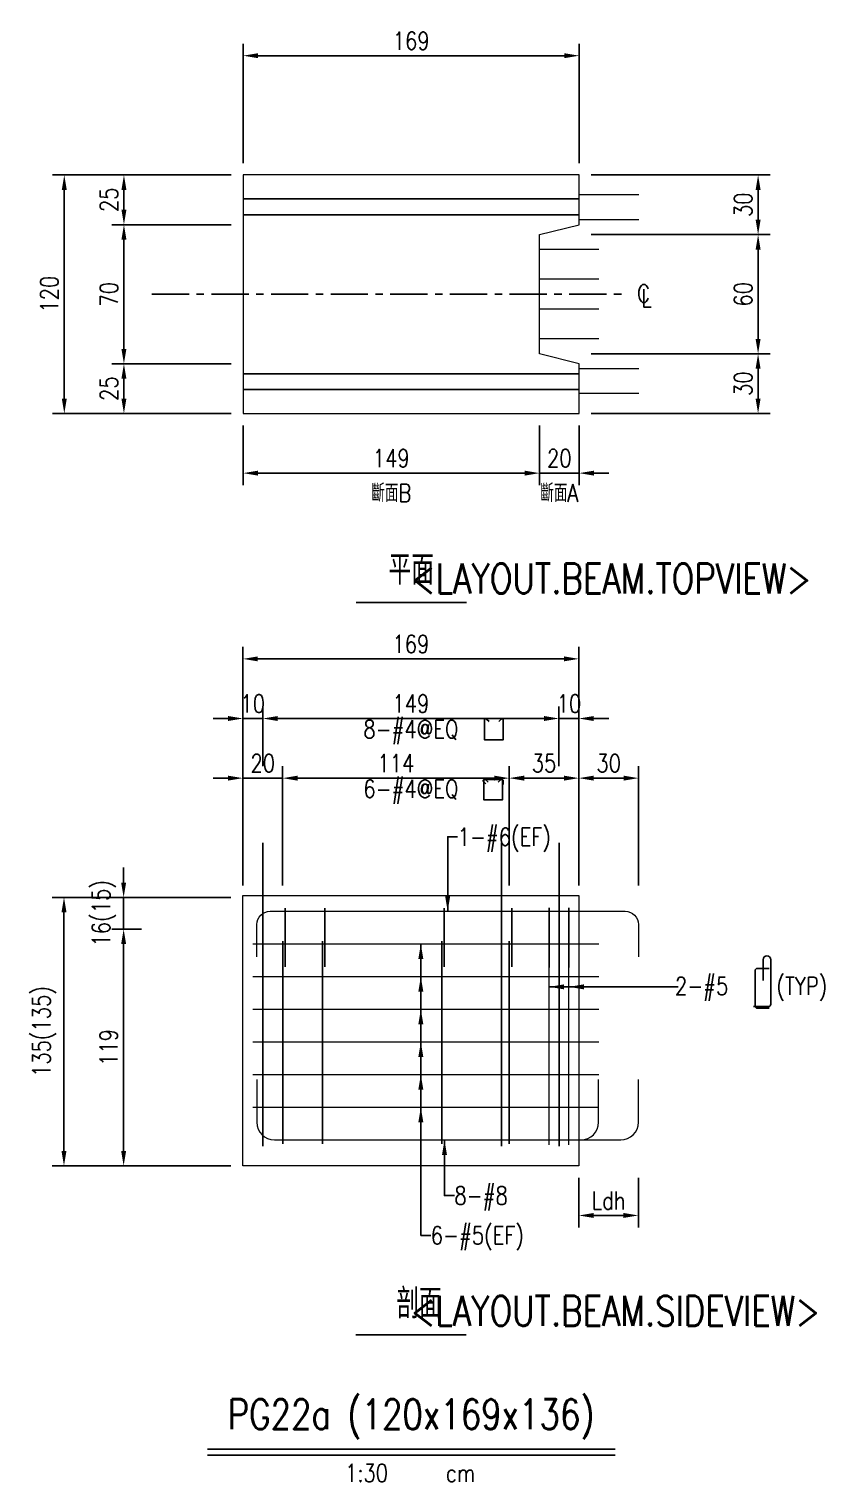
# Model space of a CAD drawing. Extents: x -4754 to 10419, y -19960 to 3841.
# Drawn here: x -457 to -57, y 2683 to 3414 of the extents above; entities that cross this region are included whole.
import ezdxf
from ezdxf.enums import TextEntityAlignment as Align

# ---------------------------------------------------------------- set-up
doc = ezdxf.new("R2010")
doc.units = 0
doc.header["$LTSCALE"] = 3
doc.linetypes.add('CENTER', pattern=[2, 1.25, -0.25, 0.25, -0.25])
doc.layers.get('0').update_dxf_attribs({"linetype": 'CONTINUOUS'})
doc.layers.add('HB_0', color=7, linetype='CONTINUOUS', transparency=0.5)
for name, color, linetype in [('HB_DIM', 1, 'CONTINUOUS'), ('HB_TXT_CTEXT', 2, 'CONTINUOUS'), ('RCAD.PARM.Treatle', 2, 'CONTINUOUS'), ('鋼筋', 3, 'CONTINUOUS')]:
    doc.layers.add(name, color=color, linetype=linetype)
doc.styles.get("Standard").update_dxf_attribs({"font": 'ROMANS.shx', "width": 0.8, "bigfont": 'LCHINA.shx'})
doc.dimstyles.new('30', dxfattribs={"dimscale": 3, "dimtxt": 3, "dimasz": 2.5, "dimexe": 2, "dimexo": 2, "dimgap": 1, "dimtad": 1, "dimdsep": 46, "dimtxsty": 'Standard', "dimcen": 0, "dimclrd": 256, "dimclre": 256, "dimclrt": 2, "dimadec": 0, "dimazin": 0, "dimtfac": 1, "dimtix": 1, "dimtmove": 2, "dimatfit": 3, "dimfxl": 1, "dimtolj": 1, "dimtzin": 0, "dimarcsym": 0})

# ---------------------------------------------------------------- blocks, each defined once
blk = doc.blocks.new('beam_Topview')
at = {"layer": 'HB_TXT_CTEXT', "color": 4, "linetype": 'Continuous'}
blk.add_line((-27.76, 0), (27.76, 0), dxfattribs=at)
at = {"layer": 'HB_TXT_CTEXT', "color": 4, "linetype": 'Continuous', "width": 0.8}
blk.add_text('平面', height=15, rotation=360, dxfattribs=at).set_placement((0, 16.5), align=Align.MIDDLE)
blk = doc.blocks.new('beam_title')
at = {"layer": 'HB_TXT_CTEXT', "color": 3, "linetype": 'Continuous'}
blk.add_line((-102.52, 3), (102.52, 3), dxfattribs=at)
at = {"layer": 'HB_TXT_CTEXT', "color": 1, "linetype": 'Continuous'}
blk.add_line((-102.52, 0), (102.52, 0), dxfattribs=at)
at = {"color": 3, "linetype": 'Continuous', "width": 0.8}
blk.add_attdef('A', text='', height=15, dxfattribs=at).set_placement((0, 19.49), align=Align.MIDDLE)
at = {"color": 2, "linetype": 'Continuous', "width": 0.8}
for tag, p in [('1:30', (-22.44, -9)), ('CM', (24.84, -9))]:
    blk.add_attdef(tag, text='', height=9, dxfattribs=at).set_placement(p, align=Align.MIDDLE)
blk = doc.blocks.new('*D58')
at = {"layer": 'HB_DIM', "linetype": 'Continuous', "lineweight": -2}
for p, q in [((-349.78, 3346.95), (-349.78, 3406.95)), ((-180.78, 3346.95), (-180.78, 3406.95)), ((-342.28, 3400.95), (-188.28, 3400.95))]:
    blk.add_line(p, q, dxfattribs=at)
at = {"layer": 'HB_DIM'}
for points in [[(-342.28, 3402.2), (-342.28, 3399.7), (-349.78, 3400.95)], [(-188.28, 3399.7), (-188.28, 3402.2), (-180.78, 3400.95)]]:
    blk.add_solid(points, dxfattribs=at)
at = {"layer": 'HB_DIM', "color": 2, "linetype": 'Continuous', "insert": (-265.28, 3408.45), "char_height": 9, "attachment_point": 5, "rotation": 0}
blk.add_mtext('\\A1;169', dxfattribs=at)
blk = doc.blocks.new('*D59')
at = {"layer": 'HB_DIM', "linetype": 'Continuous', "lineweight": -2}
for p, q in [((-349.78, 3214.95), (-349.78, 3184.95)), ((-200.78, 3214.95), (-200.78, 3184.95)), ((-342.28, 3190.95), (-208.28, 3190.95))]:
    blk.add_line(p, q, dxfattribs=at)
at = {"layer": 'HB_DIM'}
for points in [[(-342.28, 3192.2), (-342.28, 3189.7), (-349.78, 3190.95)], [(-208.28, 3189.7), (-208.28, 3192.2), (-200.78, 3190.95)]]:
    blk.add_solid(points, dxfattribs=at)
at = {"layer": 'HB_DIM', "color": 2, "linetype": 'Continuous', "insert": (-275.28, 3198.45), "char_height": 9, "attachment_point": 5, "rotation": 0}
blk.add_mtext('\\A1;149', dxfattribs=at)
blk = doc.blocks.new('*D60')
at = {"layer": 'HB_DIM', "linetype": 'Continuous', "lineweight": -2}
for p, q in [((-200.78, 3214.95), (-200.78, 3184.95)), ((-180.78, 3214.95), (-180.78, 3184.95)), ((-208.28, 3190.95), (-215.78, 3190.95)), ((-200.78, 3190.95), (-180.78, 3190.95)), ((-173.28, 3190.95), (-165.78, 3190.95))]:
    blk.add_line(p, q, dxfattribs=at)
at = {"layer": 'HB_DIM'}
for points in [[(-208.28, 3189.7), (-208.28, 3192.2), (-200.78, 3190.95)], [(-173.28, 3192.2), (-173.28, 3189.7), (-180.78, 3190.95)]]:
    blk.add_solid(points, dxfattribs=at)
at = {"layer": 'HB_DIM', "color": 2, "linetype": 'Continuous', "insert": (-190.78, 3198.45), "char_height": 9, "attachment_point": 5, "rotation": 0}
blk.add_mtext('\\A1;20', dxfattribs=at)
blk = doc.blocks.new('*D61')
at = {"layer": 'HB_DIM', "linetype": 'Continuous', "lineweight": -2}
for p, q in [((-355.78, 3340.95), (-445.78, 3340.95)), ((-439.78, 3333.45), (-439.78, 3228.45)), ((-355.78, 3220.95), (-445.78, 3220.95))]:
    blk.add_line(p, q, dxfattribs=at)
at = {"layer": 'HB_DIM'}
for points in [[(-438.53, 3333.45), (-441.03, 3333.45), (-439.78, 3340.95)], [(-441.03, 3228.45), (-438.53, 3228.45), (-439.78, 3220.95)]]:
    blk.add_solid(points, dxfattribs=at)
at = {"layer": 'HB_DIM', "color": 2, "linetype": 'Continuous', "insert": (-447.28, 3280.95), "char_height": 9, "attachment_point": 5, "rotation": 90}
blk.add_mtext('\\A1;120', dxfattribs=at)
blk = doc.blocks.new('*D62')
at = {"layer": 'HB_DIM', "linetype": 'Continuous', "lineweight": -2}
for p, q in [((-355.78, 3340.95), (-415.78, 3340.95)), ((-409.78, 3333.45), (-409.78, 3323.45)), ((-355.78, 3315.95), (-415.78, 3315.95))]:
    blk.add_line(p, q, dxfattribs=at)
at = {"layer": 'HB_DIM'}
for points in [[(-408.53, 3333.45), (-411.03, 3333.45), (-409.78, 3340.95)], [(-411.03, 3323.45), (-408.53, 3323.45), (-409.78, 3315.95)]]:
    blk.add_solid(points, dxfattribs=at)
at = {"layer": 'HB_DIM', "color": 2, "linetype": 'Continuous', "insert": (-417.28, 3328.45), "char_height": 9, "attachment_point": 5, "rotation": 90}
blk.add_mtext('\\A1;25', dxfattribs=at)
blk = doc.blocks.new('*D63')
at = {"layer": 'HB_DIM', "linetype": 'Continuous', "lineweight": -2}
for p, q in [((-355.78, 3315.95), (-415.78, 3315.95)), ((-409.78, 3308.45), (-409.78, 3253.45)), ((-355.78, 3245.95), (-415.78, 3245.95))]:
    blk.add_line(p, q, dxfattribs=at)
at = {"layer": 'HB_DIM'}
for points in [[(-408.53, 3308.45), (-411.03, 3308.45), (-409.78, 3315.95)], [(-411.03, 3253.45), (-408.53, 3253.45), (-409.78, 3245.95)]]:
    blk.add_solid(points, dxfattribs=at)
at = {"layer": 'HB_DIM', "color": 2, "linetype": 'Continuous', "insert": (-417.28, 3280.95), "char_height": 9, "attachment_point": 5, "rotation": 90}
blk.add_mtext('\\A1;70', dxfattribs=at)
blk = doc.blocks.new('*D64')
at = {"layer": 'HB_DIM', "linetype": 'Continuous', "lineweight": -2}
for p, q in [((-355.78, 3245.95), (-415.78, 3245.95)), ((-409.78, 3238.45), (-409.78, 3228.45)), ((-355.78, 3220.95), (-415.78, 3220.95))]:
    blk.add_line(p, q, dxfattribs=at)
at = {"layer": 'HB_DIM'}
for points in [[(-408.53, 3238.45), (-411.03, 3238.45), (-409.78, 3245.95)], [(-411.03, 3228.45), (-408.53, 3228.45), (-409.78, 3220.95)]]:
    blk.add_solid(points, dxfattribs=at)
at = {"layer": 'HB_DIM', "color": 2, "linetype": 'Continuous', "insert": (-417.28, 3233.45), "char_height": 9, "attachment_point": 5, "rotation": 90}
blk.add_mtext('\\A1;25', dxfattribs=at)
blk = doc.blocks.new('*D65')
at = {"layer": 'HB_DIM', "linetype": 'Continuous', "lineweight": -2}
for p, q in [((-174.78, 3340.95), (-84.78, 3340.95)), ((-90.78, 3333.45), (-90.78, 3318.45)), ((-174.78, 3310.95), (-84.78, 3310.95))]:
    blk.add_line(p, q, dxfattribs=at)
at = {"layer": 'HB_DIM'}
for points in [[(-89.53, 3333.45), (-92.03, 3333.45), (-90.78, 3340.95)], [(-92.03, 3318.45), (-89.53, 3318.45), (-90.78, 3310.95)]]:
    blk.add_solid(points, dxfattribs=at)
at = {"layer": 'HB_DIM', "color": 2, "linetype": 'Continuous', "insert": (-98.28, 3325.95), "char_height": 9, "attachment_point": 5, "rotation": 90}
blk.add_mtext('\\A1;30', dxfattribs=at)
blk = doc.blocks.new('*D66')
at = {"layer": 'HB_DIM', "linetype": 'Continuous', "lineweight": -2}
for p, q in [((-174.78, 3310.95), (-84.78, 3310.95)), ((-90.78, 3303.45), (-90.78, 3258.45)), ((-174.78, 3250.95), (-84.78, 3250.95))]:
    blk.add_line(p, q, dxfattribs=at)
at = {"layer": 'HB_DIM'}
for points in [[(-89.53, 3303.45), (-92.03, 3303.45), (-90.78, 3310.95)], [(-92.03, 3258.45), (-89.53, 3258.45), (-90.78, 3250.95)]]:
    blk.add_solid(points, dxfattribs=at)
at = {"layer": 'HB_DIM', "color": 2, "linetype": 'Continuous', "insert": (-98.28, 3280.95), "char_height": 9, "attachment_point": 5, "rotation": 90}
blk.add_mtext('\\A1;60', dxfattribs=at)
blk = doc.blocks.new('*D67')
at = {"layer": 'HB_DIM', "linetype": 'Continuous', "lineweight": -2}
for p, q in [((-174.78, 3250.95), (-84.78, 3250.95)), ((-90.78, 3243.45), (-90.78, 3228.45)), ((-174.78, 3220.95), (-84.78, 3220.95))]:
    blk.add_line(p, q, dxfattribs=at)
at = {"layer": 'HB_DIM'}
for points in [[(-89.53, 3243.45), (-92.03, 3243.45), (-90.78, 3250.95)], [(-92.03, 3228.45), (-89.53, 3228.45), (-90.78, 3220.95)]]:
    blk.add_solid(points, dxfattribs=at)
at = {"layer": 'HB_DIM', "color": 2, "linetype": 'Continuous', "insert": (-98.28, 3235.95), "char_height": 9, "attachment_point": 5, "rotation": 90}
blk.add_mtext('\\A1;30', dxfattribs=at)
blk = doc.blocks.new('cl')
at = {"layer": 'HB_TXT_CTEXT', "linetype": 'Continuous', "width": 0.8}
for s, p in [('C', (-0.18, 0.11)), ('L', (0.23, -0.56))]:
    blk.add_text(s, height=2.5, dxfattribs=at).set_placement(p, align=Align.MIDDLE)
blk = doc.blocks.new('beam_SectionSide')
at = {"layer": 'HB_TXT_CTEXT', "color": 4, "linetype": 'Continuous'}
blk.add_line((-27.76, 0), (27.76, 0), dxfattribs=at)
at = {"layer": 'HB_TXT_CTEXT', "color": 4, "linetype": 'Continuous', "width": 0.8}
blk.add_text(' 剖面', height=15, rotation=360, dxfattribs=at).set_placement((0, 16.5), align=Align.MIDDLE)
blk = doc.blocks.new('rebar_arrowD')
at = {"color": 1, "linetype": 'Continuous'}
blk.add_solid([(-1.25, -7.5), (0, 0), (1.25, -7.5)], dxfattribs=at)
blk = doc.blocks.new('*D268')
at = {"layer": 'HB_DIM', "linetype": 'Continuous', "lineweight": -2}
for p, q in [((-180.93, 2836.51), (-180.93, 2811.51)), ((-150.99, 2836.51), (-150.99, 2811.51)), ((-158.49, 2817.51), (-173.43, 2817.51))]:
    blk.add_line(p, q, dxfattribs=at)
at = {"layer": 'HB_DIM'}
for points in [[(-173.43, 2818.76), (-173.43, 2816.26), (-180.93, 2817.51)], [(-158.49, 2816.26), (-158.49, 2818.76), (-150.99, 2817.51)]]:
    blk.add_solid(points, dxfattribs=at)
at = {"layer": 'HB_DIM', "color": 2, "linetype": 'Continuous', "insert": (-165.96, 2825.01), "char_height": 9, "attachment_point": 5, "rotation": 0}
blk.add_mtext('\\A1;Ldh', dxfattribs=at)
blk = doc.blocks.new('rebar_arrowU')
at = {"color": 1, "linetype": 'Continuous'}
blk.add_solid([(-1.25, -7.5), (0, 0), (1.25, -7.5)], dxfattribs=at)
blk = doc.blocks.new('rebar_arrowL')
at = {"color": 1, "linetype": 'Continuous', "extrusion": (0, 0, -1)}
blk.add_solid([(-7.5, 1.25), (0, 0), (-7.5, -1.25)], dxfattribs=at)
blk = doc.blocks.new('rebar_2Tie_180_90')
at = {"layer": 'HB_TXT_CTEXT', "linetype": 'Continuous'}
for points in [[(46.52, -8.69), (46.52, 13.68, 1), (42.68, 13.68), (42.68, 3.28)], [(45.67, 9.28), (39.8, 9.28, 0.414214), (38.6, 8.08), (38.6, -9.57)], [(46.52, -8.69, -0.414214), (45.32, -9.89), (37.81, -9.89)], [(38.6, -9.57, 0.414214), (39.8, -10.77), (45.67, -10.77)]]:
    blk.add_lwpolyline(points, format="xyb", dxfattribs=at)
at = {"color": 2, "linetype": 'Continuous', "width": 0.8}
for tag, p in [('2-D16', (-1.67, 0.43)), ('(TYP)', (49.39, 0.45))]:
    blk.add_attdef(tag, text='', height=9, dxfattribs=at).set_placement(p, align=Align.MIDDLE_LEFT)
blk = doc.blocks.new('*D269')
at = {"layer": 'HB_DIM', "linetype": 'Continuous', "lineweight": -2}
for p, q in [((-349.93, 2983.51), (-349.93, 3103.51)), ((-180.93, 2983.51), (-180.93, 3103.51)), ((-342.43, 3097.51), (-188.43, 3097.51))]:
    blk.add_line(p, q, dxfattribs=at)
at = {"layer": 'HB_DIM'}
for points in [[(-342.43, 3098.76), (-342.43, 3096.26), (-349.93, 3097.51)], [(-188.43, 3096.26), (-188.43, 3098.76), (-180.93, 3097.51)]]:
    blk.add_solid(points, dxfattribs=at)
at = {"layer": 'HB_DIM', "color": 2, "linetype": 'Continuous', "insert": (-265.43, 3105.01), "char_height": 9, "attachment_point": 5, "rotation": 0}
blk.add_mtext('\\A1;169', dxfattribs=at)
blk = doc.blocks.new('*D270')
at = {"layer": 'HB_DIM', "linetype": 'Continuous', "lineweight": -2}
for p, q in [((-349.93, 3043.51), (-349.93, 3073.51)), ((-339.93, 3043.51), (-339.93, 3073.51)), ((-357.43, 3067.51), (-364.93, 3067.51)), ((-349.93, 3067.51), (-339.93, 3067.51)), ((-332.43, 3067.51), (-324.93, 3067.51))]:
    blk.add_line(p, q, dxfattribs=at)
at = {"layer": 'HB_DIM'}
for points in [[(-357.43, 3066.26), (-357.43, 3068.76), (-349.93, 3067.51)], [(-332.43, 3068.76), (-332.43, 3066.26), (-339.93, 3067.51)]]:
    blk.add_solid(points, dxfattribs=at)
at = {"layer": 'HB_DIM', "color": 2, "linetype": 'Continuous', "insert": (-344.93, 3075.01), "char_height": 9, "attachment_point": 5, "rotation": 0}
blk.add_mtext('\\A1;10', dxfattribs=at)
blk = doc.blocks.new('*D271')
at = {"layer": 'HB_DIM', "linetype": 'Continuous', "lineweight": -2}
for p, q in [((-339.93, 3043.51), (-339.93, 3073.51)), ((-190.93, 3043.51), (-190.93, 3073.51)), ((-332.43, 3067.51), (-198.43, 3067.51))]:
    blk.add_line(p, q, dxfattribs=at)
at = {"layer": 'HB_DIM'}
for points in [[(-332.43, 3068.76), (-332.43, 3066.26), (-339.93, 3067.51)], [(-198.43, 3066.26), (-198.43, 3068.76), (-190.93, 3067.51)]]:
    blk.add_solid(points, dxfattribs=at)
at = {"layer": 'HB_DIM', "color": 2, "linetype": 'Continuous', "insert": (-265.43, 3075.01), "char_height": 9, "attachment_point": 5, "rotation": 0}
blk.add_mtext('\\A1;149', dxfattribs=at)
blk = doc.blocks.new('*D272')
at = {"layer": 'HB_DIM', "linetype": 'Continuous', "lineweight": -2}
for p, q in [((-190.93, 3043.51), (-190.93, 3073.51)), ((-180.93, 3043.51), (-180.93, 3073.51)), ((-198.43, 3067.51), (-205.93, 3067.51)), ((-190.93, 3067.51), (-180.93, 3067.51)), ((-173.43, 3067.51), (-165.93, 3067.51))]:
    blk.add_line(p, q, dxfattribs=at)
at = {"layer": 'HB_DIM'}
for points in [[(-198.43, 3066.26), (-198.43, 3068.76), (-190.93, 3067.51)], [(-173.43, 3068.76), (-173.43, 3066.26), (-180.93, 3067.51)]]:
    blk.add_solid(points, dxfattribs=at)
at = {"layer": 'HB_DIM', "color": 2, "linetype": 'Continuous', "insert": (-185.93, 3075.01), "char_height": 9, "attachment_point": 5, "rotation": 0}
blk.add_mtext('\\A1;10', dxfattribs=at)
blk = doc.blocks.new('*D273')
at = {"layer": 'HB_DIM', "linetype": 'Continuous', "lineweight": -2}
for p, q in [((-349.93, 2983.51), (-349.93, 3043.51)), ((-329.93, 2983.51), (-329.93, 3043.51)), ((-357.43, 3037.51), (-364.93, 3037.51)), ((-349.93, 3037.51), (-329.93, 3037.51)), ((-322.43, 3037.51), (-314.93, 3037.51))]:
    blk.add_line(p, q, dxfattribs=at)
at = {"layer": 'HB_DIM'}
for points in [[(-357.43, 3036.26), (-357.43, 3038.76), (-349.93, 3037.51)], [(-322.43, 3038.76), (-322.43, 3036.26), (-329.93, 3037.51)]]:
    blk.add_solid(points, dxfattribs=at)
at = {"layer": 'HB_DIM', "color": 2, "linetype": 'Continuous', "insert": (-339.93, 3045.01), "char_height": 9, "attachment_point": 5, "rotation": 0}
blk.add_mtext('\\A1;20', dxfattribs=at)
blk = doc.blocks.new('*D274')
at = {"layer": 'HB_DIM', "linetype": 'Continuous', "lineweight": -2}
for p, q in [((-329.93, 2983.51), (-329.93, 3043.51)), ((-215.93, 2983.51), (-215.93, 3043.51)), ((-322.43, 3037.51), (-223.43, 3037.51))]:
    blk.add_line(p, q, dxfattribs=at)
at = {"layer": 'HB_DIM'}
for points in [[(-322.43, 3038.76), (-322.43, 3036.26), (-329.93, 3037.51)], [(-223.43, 3036.26), (-223.43, 3038.76), (-215.93, 3037.51)]]:
    blk.add_solid(points, dxfattribs=at)
at = {"layer": 'HB_DIM', "color": 2, "linetype": 'Continuous', "insert": (-272.93, 3045.01), "char_height": 9, "attachment_point": 5, "rotation": 0}
blk.add_mtext('\\A1;114', dxfattribs=at)
blk = doc.blocks.new('*D275')
at = {"layer": 'HB_DIM', "linetype": 'Continuous', "lineweight": -2}
for p, q in [((-215.93, 2983.51), (-215.93, 3043.51)), ((-180.93, 2983.51), (-180.93, 3043.51)), ((-208.43, 3037.51), (-188.43, 3037.51))]:
    blk.add_line(p, q, dxfattribs=at)
at = {"layer": 'HB_DIM'}
for points in [[(-208.43, 3038.76), (-208.43, 3036.26), (-215.93, 3037.51)], [(-188.43, 3036.26), (-188.43, 3038.76), (-180.93, 3037.51)]]:
    blk.add_solid(points, dxfattribs=at)
at = {"layer": 'HB_DIM', "color": 2, "linetype": 'Continuous', "insert": (-198.43, 3045.01), "char_height": 9, "attachment_point": 5, "rotation": 0}
blk.add_mtext('\\A1;35', dxfattribs=at)
blk = doc.blocks.new('*D276')
at = {"layer": 'HB_DIM', "linetype": 'Continuous', "lineweight": -2}
for p, q in [((-180.93, 2983.51), (-180.93, 3043.51)), ((-150.93, 2983.51), (-150.93, 3043.51)), ((-173.43, 3037.51), (-158.43, 3037.51))]:
    blk.add_line(p, q, dxfattribs=at)
at = {"layer": 'HB_DIM'}
for points in [[(-173.43, 3038.76), (-173.43, 3036.26), (-180.93, 3037.51)], [(-158.43, 3036.26), (-158.43, 3038.76), (-150.93, 3037.51)]]:
    blk.add_solid(points, dxfattribs=at)
at = {"layer": 'HB_DIM', "color": 2, "linetype": 'Continuous', "insert": (-165.93, 3045.01), "char_height": 9, "attachment_point": 5, "rotation": 0}
blk.add_mtext('\\A1;30', dxfattribs=at)
blk = doc.blocks.new('*D277')
at = {"layer": 'HB_DIM', "linetype": 'Continuous', "lineweight": -2}
for p, q in [((-355.93, 2977.51), (-445.93, 2977.51)), ((-439.93, 2970.01), (-439.93, 2850.01)), ((-355.93, 2842.51), (-445.93, 2842.51))]:
    blk.add_line(p, q, dxfattribs=at)
at = {"layer": 'HB_DIM'}
for points in [[(-438.68, 2970.01), (-441.18, 2970.01), (-439.93, 2977.51)], [(-441.18, 2850.01), (-438.68, 2850.01), (-439.93, 2842.51)]]:
    blk.add_solid(points, dxfattribs=at)
at = {"layer": 'HB_DIM', "color": 2, "linetype": 'Continuous', "insert": (-449.78, 2910.01), "char_height": 9, "attachment_point": 5, "rotation": 90}
blk.add_mtext('\\A1;135(135)', dxfattribs=at)
blk = doc.blocks.new('*D278')
at = {"layer": 'HB_DIM', "linetype": 'Continuous', "lineweight": -2}
for p, q in [((-409.93, 2985.01), (-409.93, 2992.51)), ((-355.93, 2977.51), (-415.93, 2977.51)), ((-409.93, 2977.51), (-409.93, 2961.51)), ((-400.93, 2961.51), (-415.93, 2961.51)), ((-409.93, 2954.01), (-409.93, 2946.51))]:
    blk.add_line(p, q, dxfattribs=at)
at = {"layer": 'HB_DIM'}
for points in [[(-411.18, 2985.01), (-408.68, 2985.01), (-409.93, 2977.51)], [(-408.68, 2954.01), (-411.18, 2954.01), (-409.93, 2961.51)]]:
    blk.add_solid(points, dxfattribs=at)
at = {"layer": 'HB_DIM', "color": 2, "linetype": 'Continuous', "insert": (-419.78, 2969.51), "char_height": 9, "attachment_point": 5, "rotation": 90}
blk.add_mtext('\\A1;16(15)', dxfattribs=at)
blk = doc.blocks.new('*D279')
at = {"layer": 'HB_DIM', "linetype": 'Continuous', "lineweight": -2}
for p, q in [((-400.93, 2961.51), (-415.93, 2961.51)), ((-409.93, 2954.01), (-409.93, 2850.01)), ((-355.93, 2842.51), (-415.93, 2842.51))]:
    blk.add_line(p, q, dxfattribs=at)
at = {"layer": 'HB_DIM'}
for points in [[(-408.68, 2954.01), (-411.18, 2954.01), (-409.93, 2961.51)], [(-411.18, 2850.01), (-408.68, 2850.01), (-409.93, 2842.51)]]:
    blk.add_solid(points, dxfattribs=at)
at = {"layer": 'HB_DIM', "color": 2, "linetype": 'Continuous', "insert": (-417.43, 2902.01), "char_height": 9, "attachment_point": 5, "rotation": 90}
blk.add_mtext('\\A1;119', dxfattribs=at)
blk = doc.blocks.new('dim_rebar_HoopU')
at = {"linetype": 'Continuous'}
blk.add_lwpolyline([(44.17, 4.47), (45.41, 5.71, -0.668179), (46.47, 5.27), (46.47, -4.68), (37.02, -4.68), (37.02, 5.27, -0.668179), (38.09, 5.71), (39.33, 4.47)], format="xyb", dxfattribs=at)
at = {"linetype": 'Continuous', "width": 0.8}
blk.add_attdef('25-D13@EQ', text='', height=9, dxfattribs=at).set_placement((0, 0), align=Align.MIDDLE)
blk = doc.blocks.new('dim_rebar_HoopUwithTie')
at = {"linetype": 'Continuous'}
for points in [[(37.71, 3.13), (36.52, 4.32, -0.668179), (36.95, 5.34), (45.82, 5.34, -0.414214), (46.42, 4.74), (46.42, 2.79)], [(43.88, 4.04), (45.07, 5.23, -0.668179), (46.09, 4.81), (46.09, -4.89), (36.68, -4.89), (36.68, 4.81, -0.668179), (37.71, 5.23), (38.89, 4.04)]]:
    blk.add_lwpolyline(points, format="xyb", dxfattribs=at)
at = {"linetype": 'Continuous', "width": 0.8}
blk.add_attdef('22-D13@EQ', text='', height=9, dxfattribs=at).set_placement((0, 0), align=Align.MIDDLE)

msp = doc.modelspace()

# ---------------------------------------------------------------- linework, layer by layer
at = {"layer": 'HB_0', "lineweight": 5}
for p, q in [((-200.777, 3340.95, 135), (-349.777, 3340.95, 135)), ((-349.777, 3340.95, 135), (-349.777, 3328.95, 135)), ((-180.777, 3340.95, 135), (-200.777, 3340.95, 135)), ((-180.777, 3328.95, 135), (-180.777, 3340.95, 135)), ((-200.777, 3328.95, 135), (-349.777, 3328.95, 135)), ((-349.777, 3328.95, 135), (-349.777, 3320.95, 120)), ((-349.777, 3328.95, 135), (-200.777, 3328.95, 135)), ((-180.777, 3328.95, 135), (-200.777, 3328.95, 135)), ((-200.777, 3328.95, 135), (-180.777, 3328.95, 135)), ((-180.777, 3320.95, 120), (-180.777, 3328.95, 135)), ((-349.777, 3320.95, 120), (-200.777, 3320.95, 120)), ((-200.777, 3320.95, 120), (-349.777, 3320.95, 120)), ((-349.777, 3320.95, 120), (-349.777, 3240.95, 120)), ((-180.777, 3320.95, 120), (-200.777, 3320.95, 120)), ((-200.777, 3320.95, 120), (-180.777, 3320.95, 120)), ((-180.777, 3315.95, 120), (-180.777, 3320.95, 120)), ((-200.777, 3310.95, 120), (-180.777, 3315.95, 120)), ((-200.777, 3250.95, 120), (-200.777, 3310.95, 120)), ((-180.777, 3245.95, 120), (-200.777, 3250.95, 120)), ((-180.777, 3240.95, 120), (-180.777, 3245.95, 120)), ((-200.777, 3240.95, 120), (-349.777, 3240.95, 120)), ((-349.777, 3240.95, 120), (-349.777, 3232.95, 136)), ((-349.777, 3240.95, 120), (-200.777, 3240.95, 120)), ((-200.777, 3240.95, 120), (-180.777, 3240.95, 120)), ((-180.777, 3240.95, 120), (-200.777, 3240.95, 120)), ((-180.777, 3232.95, 136), (-180.777, 3240.95, 120)), ((-200.777, 3232.95, 136), (-349.777, 3232.95, 136)), ((-349.777, 3232.95, 136), (-349.777, 3220.95, 136)), ((-349.777, 3232.95, 136), (-200.777, 3232.95, 136)), ((-200.777, 3232.95, 136), (-180.777, 3232.95, 136)), ((-180.777, 3232.95, 136), (-200.777, 3232.95, 136)), ((-180.777, 3220.95, 136), (-180.777, 3232.95, 136)), ((-349.777, 3220.95, 136), (-200.777, 3220.95, 136)), ((-200.777, 3220.95, 136), (-180.777, 3220.95, 136)), ((-349.927, 2978.507), (-200.927, 2978.507)), ((-349.927, 2962.507, -8), (-349.927, 2978.507)), ((-349.927, 2842.507, -108), (-349.927, 2977.507, -108)), ((-200.927, 2978.507), (-180.927, 2978.507)), ((-180.927, 2978.507), (-180.927, 2962.507, -8)), ((-180.927, 2977.507, -108), (-180.927, 2842.507, -108)), ((-180.927, 2962.507, -13), (-180.927, 2842.507, -13)), ((-200.927, 2842.507, -108), (-349.927, 2842.507, -108)), ((-180.927, 2842.507, -108), (-200.927, 2842.507, -108)), ((-180.927, 2842.507, -13), (-200.927, 2842.507, -18))]:
    msp.add_line(p, q, dxfattribs=at)
at = {"layer": 'HB_0', "color": 1, "linetype": 'CENTER', "ltscale": 5}
msp.add_lwpolyline([(-395.777, 3280.95), (-157.777, 3280.95)], dxfattribs=at)
at = {"layer": 'HB_TXT_CTEXT', "color": 1, "linetype": 'Continuous'}
for points in [[(-246.927, 2970.507), (-246.927, 2978.007), (-246.927, 3008.007), (-241.927, 3008.007)], [(-260.427, 2954.079), (-260.427, 2871.936), (-260.427, 2807.507), (-255.427, 2807.507)], [(-195.927, 2932.507), (-185.927, 2932.507), (-130.927, 2932.507)], [(-248.527, 2855.507), (-248.527, 2842.507), (-248.527, 2827.507), (-243.527, 2827.507)]]:
    msp.add_lwpolyline(points, dxfattribs=at)
at = {"layer": '鋼筋', "lineweight": 5}
for p, q in [((-150.84, 3330.95, 21.89), (-180.777, 3330.95, 21.89)), ((-150.84, 3318.45, 21.89), (-180.777, 3318.45, 21.89)), ((-170.84, 3303.45, 21.89), (-200.777, 3303.45, 21.89)), ((-170.84, 3288.45, 21.89), (-200.777, 3288.45, 21.89)), ((-170.84, 3273.45, 21.89), (-200.777, 3273.45, 21.89)), ((-170.84, 3258.45, 21.89), (-200.777, 3258.45, 21.89)), ((-150.84, 3243.45, 21.89), (-180.777, 3243.45, 21.89)), ((-150.84, 3230.95, 21.89), (-180.777, 3230.95, 21.89)), ((-339.927, 2994.142, -81.055), (-339.927, 3001.762, -81.055)), ((-339.927, 3001.762, -87.405), (-339.927, 2855.507, -87.405)), ((-339.927, 2855.507, -8.595), (-339.927, 3001.762, -8.595)), ((-339.927, 3001.762, -14.945), (-339.927, 2994.142, -14.945)), ((-219.927, 2994.142, -81.055), (-219.927, 3001.762, -81.055)), ((-219.927, 3001.762, -87.405), (-219.927, 2855.507, -87.405)), ((-219.927, 2855.507, -8.595), (-219.927, 3001.762, -8.595)), ((-219.927, 3001.762, -14.945), (-219.927, 2994.142, -14.945)), ((-190.927, 2994.142, -81.055), (-190.927, 3001.762, -81.055)), ((-190.927, 3001.762, -87.405), (-190.927, 2855.507, -87.405)), ((-190.927, 2855.507, -8.595), (-190.927, 3001.762, -8.595)), ((-190.927, 3001.762, -14.945), (-190.927, 2994.142, -14.945)), ((-336.242, 2970.507, -98), (-157.612, 2970.507, -98)), ((-328.657, 2942.51, -94.83), (-328.657, 2968.922, -94.83)), ((-328.657, 2968.922, -101.18), (-328.657, 2942.51, -101.18)), ((-308.657, 2942.51, -94.83), (-308.657, 2968.922, -94.83)), ((-308.657, 2968.922, -101.18), (-308.657, 2942.51, -101.18)), ((-248.657, 2942.51, -94.83), (-248.657, 2968.922, -94.83)), ((-248.657, 2968.922, -101.18), (-248.657, 2942.51, -101.18)), ((-214.657, 2942.51, -94.83), (-214.657, 2968.922, -94.83)), ((-214.657, 2968.922, -101.18), (-214.657, 2942.51, -101.18)), ((-195.927, 2857.02, -102.13), (-195.927, 2968.282, -102.13)), ((-195.927, 2968.282, -94.18), (-195.927, 2942.27, -94.18)), ((-185.927, 2857.02, -102.13), (-185.927, 2968.282, -102.13)), ((-185.927, 2968.282, -94.18), (-185.927, 2942.27, -94.18)), ((-342.927, 2947.587, -98), (-342.927, 2963.822, -98)), ((-150.927, 2963.822, -98), (-150.927, 2947.587, -98)), ((-344.927, 2954.079, -98), (-170.927, 2954.079, -98)), ((-329.927, 2944.714, -93.555), (-329.927, 2952.334, -93.555)), ((-329.927, 2952.334, -99.905), (-329.927, 2856.777, -99.905)), ((-329.927, 2856.777, 3.905), (-329.927, 2952.334, 3.905)), ((-329.927, 2952.334, -2.445), (-329.927, 2944.714, -2.445)), ((-309.927, 2944.714, -93.555), (-309.927, 2952.334, -93.555)), ((-309.927, 2952.334, -99.905), (-309.927, 2856.777, -99.905)), ((-309.927, 2856.777, 3.905), (-309.927, 2952.334, 3.905)), ((-309.927, 2952.334, -2.445), (-309.927, 2944.714, -2.445)), ((-249.927, 2944.714, -93.555), (-249.927, 2952.334, -93.555)), ((-249.927, 2952.334, -99.905), (-249.927, 2856.777, -99.905)), ((-249.927, 2856.777, 3.905), (-249.927, 2952.334, 3.905)), ((-249.927, 2952.334, -2.445), (-249.927, 2944.714, -2.445)), ((-215.927, 2944.714, -93.555), (-215.927, 2952.334, -93.555)), ((-215.927, 2952.334, -99.905), (-215.927, 2856.777, -99.905)), ((-215.927, 2856.777, 3.905), (-215.927, 2952.334, 3.905)), ((-215.927, 2952.334, -2.445), (-215.927, 2944.714, -2.445)), ((-344.927, 2937.65, -98), (-170.927, 2937.65, -98)), ((-344.927, 2921.222, -98), (-170.927, 2921.222, -98)), ((-344.927, 2904.793, -98), (-170.927, 2904.793, -98)), ((-344.927, 2888.364, -98), (-170.927, 2888.364, -98)), ((-342.927, 2885.987, -98), (-342.927, 2864.397, -98)), ((-342.927, 2885.987, -85.5), (-342.927, 2864.397, -85.5)), ((-342.927, 2885.987, -70.5), (-342.927, 2864.397, -70.5)), ((-342.927, 2885.987, -55.5), (-342.927, 2864.397, -55.5)), ((-170.99, 2864.397, -70.5), (-170.99, 2885.987, -70.5)), ((-170.99, 2864.397, -55.5), (-170.99, 2885.987, -55.5)), ((-150.99, 2864.397, -98), (-150.99, 2885.987, -98)), ((-150.99, 2864.397, -85.5), (-150.99, 2885.987, -85.5)), ((-344.927, 2871.936, -98), (-170.927, 2871.936, -98)), ((-339.927, 2852.332, -84.23), (-339.927, 2852.332, -11.77)), ((-334.037, 2855.507, -98), (-159.88, 2855.507, -98)), ((-334.037, 2855.507, -85.5), (-159.88, 2855.507, -85.5)), ((-334.037, 2855.507, -70.5), (-179.88, 2855.507, -70.5)), ((-334.037, 2855.507, -55.5), (-179.88, 2855.507, -55.5)), ((-329.927, 2853.602, -96.73), (-329.927, 2853.602, 0.73)), ((-309.927, 2853.602, -96.73), (-309.927, 2853.602, 0.73)), ((-249.927, 2853.602, -96.73), (-249.927, 2853.602, 0.73)), ((-219.927, 2852.332, -84.23), (-219.927, 2852.332, -11.77)), ((-215.927, 2853.602, -96.73), (-215.927, 2853.602, 0.73)), ((-195.927, 2853.045, -88.615), (-195.927, 2853.045, -98.155)), ((-190.927, 2852.332, -84.23), (-190.927, 2852.332, -11.77)), ((-185.927, 2853.045, -88.615), (-185.927, 2853.045, -98.155))]:
    msp.add_line(p, q, dxfattribs=at)
at = {"layer": '鋼筋', "lineweight": 5, "extrusion": (-1, 2.44929e-16, 0)}
for centre, start, end in [((-3001.762, -84.23, 339.927), 90, 270), ((-3001.762, -11.77, 339.927), 90, 270), ((-3001.762, -84.23, 219.927), 90, 270), ((-3001.762, -11.77, 219.927), 90, 270), ((-3001.762, -84.23, 190.927), 90, 270), ((-3001.762, -11.77, 190.927), 90, 270), ((-2968.922, -98.005, 328.657), 90, 270), ((-2968.922, -98.005, 308.657), 90, 270), ((-2968.922, -98.005, 248.657), 90, 270), ((-2968.922, -98.005, 214.657), 90, 270), ((-2952.334, -96.73, 329.927), 90, 270), ((-2952.334, 0.73, 329.927), 90, 270), ((-2952.334, -96.73, 309.927), 90, 270), ((-2952.334, 0.73, 309.927), 90, 270), ((-2952.334, -96.73, 249.927), 90, 270), ((-2952.334, 0.73, 249.927), 90, 270), ((-2952.334, -96.73, 215.927), 90, 270), ((-2952.334, 0.73, 215.927), 90, 270), ((-2855.507, -84.23, 339.927), 270, 0), ((-2855.507, -11.77, 339.927), 0, 90), ((-2856.777, -96.73, 329.927), 270, 0), ((-2856.777, 0.73, 329.927), 0, 90), ((-2856.777, -96.73, 309.927), 270, 0), ((-2856.777, 0.73, 309.927), 0, 90), ((-2856.777, -96.73, 249.927), 270, 0), ((-2856.777, 0.73, 249.927), 0, 90), ((-2855.507, -84.23, 219.927), 270, 0), ((-2855.507, -11.77, 219.927), 0, 90), ((-2856.777, -96.73, 215.927), 270, 0), ((-2856.777, 0.73, 215.927), 0, 90), ((-2855.507, -84.23, 190.927), 270, 0), ((-2855.507, -11.77, 190.927), 0, 90)]:
    msp.add_arc(centre, 3.175, start, end, dxfattribs=at)
at = {"layer": '鋼筋', "lineweight": 5, "extrusion": (0, 0, -1)}
for centre, start, end in [((336.242, 2963.822, 98), 0, 90), ((157.612, 2963.822, 98), 90, 180)]:
    msp.add_arc(centre, 6.685, start, end, dxfattribs=at)
at = {"layer": '鋼筋', "lineweight": 5, "extrusion": (1, -2.44929e-16, 1.22465e-16)}
for centre, start, end in [((2968.282, -98.155, -195.927), 270, 90), ((2968.282, -98.155, -185.927), 270, 90), ((2857.02, -98.155, -195.927), 180, 270), ((2857.02, -98.155, -185.927), 180, 270)]:
    msp.add_arc(centre, 3.975, start, end, dxfattribs=at)
at = {"layer": '鋼筋', "lineweight": 5}
for centre, start, end in [((-334.037, 2864.397, -98), 180, 270), ((-334.037, 2864.397, -85.5), 180, 270), ((-334.037, 2864.397, -70.5), 180, 270), ((-334.037, 2864.397, -55.5), 180, 270), ((-179.88, 2864.397, -70.5), 270, 0), ((-179.88, 2864.397, -55.5), 270, 0), ((-159.88, 2864.397, -98), 270, 0), ((-159.88, 2864.397, -85.5), 270, 0)]:
    msp.add_arc(centre, 8.89, start, end, dxfattribs=at)

# ---------------------------------------------------------------- block references
at = {"layer": 'HB_0', "linetype": 'Continuous', "xscale": 3.6, "yscale": 3.6, "zscale": 3.6}
msp.add_blockref('cl', (-147.777, 3280.95, 136), dxfattribs=at)
at = {"layer": 'HB_TXT_CTEXT', "color": 0, "linetype": 'Continuous', "rotation": 360}
for name, p in [('beam_Topview', (-265.277, 3125.95)), ('beam_SectionSide', (-265.427, 2757.507))]:
    msp.add_blockref(name, p, dxfattribs=at)
at = {"layer": 'HB_TXT_CTEXT', "linetype": 'Continuous'}
for name, p, values in [('dim_rebar_HoopU', (-265.427, 3061.507, -108), {'25-D13@EQ': '8-#4@EQ'}), ('dim_rebar_HoopUwithTie', (-265.427, 3031.507, -108), {'22-D13@EQ': '6-#4@EQ'}), ('rebar_2Tie_180_90', (-130.927, 2932.507, -88.615), {'2-D16': '2-#5', '(TYP)': '(TYP)'})]:
    msp.add_blockref(name, p, dxfattribs=at).add_auto_attribs(values)
at = {"layer": 'HB_TXT_CTEXT', "linetype": 'Continuous', "rotation": 180}
msp.add_blockref('rebar_arrowD', (-246.927, 2970.507, -98), dxfattribs=at)
at = {"layer": 'HB_TXT_CTEXT', "linetype": 'Continuous'}
for name, p in [('rebar_arrowU', (-260.427, 2954.079, -98)), ('rebar_arrowU', (-260.427, 2937.65, -98)), ('rebar_arrowL', (-195.927, 2932.507, -88.615)), ('rebar_arrowL', (-185.927, 2932.507, -88.615)), ('rebar_arrowU', (-260.427, 2921.222, -98)), ('rebar_arrowU', (-260.427, 2904.793, -98)), ('rebar_arrowU', (-260.427, 2888.364, -98)), ('rebar_arrowU', (-260.427, 2871.936, -98)), ('rebar_arrowU', (-248.527, 2855.507))]:
    msp.add_blockref(name, p, dxfattribs=at)
at = {"layer": 'HB_TXT_CTEXT', "color": 0, "linetype": 'Continuous', "rotation": 360}
msp.add_blockref('beam_title', (-265.277, 2696.95), dxfattribs=at).add_auto_attribs({'A': 'PG22a (120x169x136)', '1:30': '1:30', 'CM': 'cm'})

# ---------------------------------------------------------------- texts
at = {"layer": 'HB_TXT_CTEXT', "linetype": 'Continuous', "width": 0.8}
for s, p in [('斷面B', (-275.277, 3180.95)), ('斷面A', (-190.777, 3180.95))]:
    msp.add_text(s, height=9, dxfattribs=at).set_placement(p, align=Align.MIDDLE_CENTER)
for s, p in [('1-#6(EF)', (-241.927, 3008.007, -98)), ('8-#8', (-243.527, 2827.507)), ('6-#5(EF)', (-255.427, 2807.507, -98))]:
    msp.add_text(s, height=9, dxfattribs=at).set_placement(p, align=Align.MIDDLE_LEFT)
at = {"layer": 'RCAD.PARM.Treatle', "color": 4, "linetype": 'Continuous', "width": 0.8}
for s, p in [('<LAYOUT.BEAM.TOPVIEW>', (-265.277, 3125.95)), ('<LAYOUT.BEAM.SIDEVIEW>', (-265.427, 2757.507))]:
    msp.add_text(s, height=15, rotation=360, dxfattribs=at).set_placement(p, align=Align.BOTTOM_LEFT)

# ---------------------------------------------------------------- dimensions: what is measured, and where the dimension line sits
at = {"layer": 'HB_DIM', "linetype": 'Continuous'}
for base, p1, p2, angle, override, picture, middle in [((-180.777, 3400.95), (-349.777, 3340.95, 120), (-180.777, 3340.95, 120), 0, {"dimpost": '<>'}, '*D58', (-265.277, 3408.45)), ((-439.777, 3220.95), (-349.777, 3340.95, 120), (-349.777, 3220.95, 120), 90, {"dimtad": 4, "dimpost": '<>'}, '*D61', (-447.277, 3280.95)), ((-409.777, 3315.95), (-349.777, 3340.95, 120), (-349.777, 3315.95, 120), 90, {"dimtad": 4, "dimpost": '<>'}, '*D62', (-417.277, 3328.45)), ((-90.777, 3310.95), (-180.777, 3340.95, 120), (-180.777, 3310.95, 120), 90, {"dimtad": 4, "dimpost": '<>'}, '*D65', (-98.277, 3325.95)), ((-409.777, 3245.95), (-349.777, 3315.95, 120), (-349.777, 3245.95, 120), 90, {"dimtad": 4, "dimpost": '<>'}, '*D63', (-417.277, 3280.95)), ((-90.777, 3250.95), (-180.777, 3310.95, 120), (-180.777, 3250.95, 120), 90, {"dimtad": 4, "dimpost": '<>'}, '*D66', (-98.277, 3280.95)), ((-409.777, 3220.95), (-349.777, 3245.95, 120), (-349.777, 3220.95, 120), 90, {"dimtad": 4, "dimpost": '<>'}, '*D64', (-417.277, 3233.45)), ((-90.777, 3220.95), (-180.777, 3250.95, 120), (-180.777, 3220.95, 120), 90, {"dimtad": 4, "dimpost": '<>'}, '*D67', (-98.277, 3235.95)), ((-200.777, 3190.95), (-349.777, 3220.95, 120), (-200.777, 3220.95, 120), 0, {"dimpost": '<>'}, '*D59', (-275.277, 3198.45)), ((-180.777, 3190.95), (-200.777, 3220.95, 120), (-180.777, 3220.95, 120), 0, {"dimpost": '<>'}, '*D60', (-190.777, 3198.45)), ((-180.927, 3097.507), (-349.927, 2977.507, -108), (-180.927, 2977.507, -108), 0, {"dimpost": '<>'}, '*D269', (-265.427, 3105.007)), ((-339.927, 3067.507), (-349.927, 3037.507, -108), (-339.927, 3037.507, -108), 0, {"dimpost": '<>'}, '*D270', (-344.927, 3075.007)), ((-190.927, 3067.507), (-339.927, 3037.507, -108), (-190.927, 3037.507, -108), 0, {"dimpost": '<>'}, '*D271', (-265.427, 3075.007)), ((-180.927, 3067.507), (-190.927, 3037.507, -108), (-180.927, 3037.507, -108), 0, {"dimpost": '<>'}, '*D272', (-185.927, 3075.007)), ((-329.927, 3037.507), (-349.927, 2977.507, -108), (-329.927, 2977.507, -108), 0, {"dimpost": '<>'}, '*D273', (-339.927, 3045.007)), ((-215.927, 3037.507), (-329.927, 2977.507, -108), (-215.927, 2977.507, -108), 0, {"dimpost": '<>'}, '*D274', (-272.927, 3045.007)), ((-180.927, 3037.507), (-215.927, 2977.507, -108), (-180.927, 2977.507, -108), 0, {"dimpost": '<>'}, '*D275', (-198.427, 3045.007)), ((-150.927, 3037.507), (-180.927, 2977.507, -108), (-150.927, 2977.507, -108), 0, {"dimpost": '<>'}, '*D276', (-165.927, 3045.007)), ((-409.927, 2842.507), (-394.927, 2961.507, -108), (-349.927, 2842.507, -108), 90, {"dimtad": 4, "dimpost": '<>'}, '*D279', (-417.427, 2902.007))]:
    dim = msp.add_linear_dim(base=base, p1=p1, p2=p2, angle=angle, dimstyle='30', override=override, dxfattribs=at)
    dim.commit()
    dim.dimension.update_dxf_attribs({"geometry": picture, "text_midpoint": middle})
for base, p1, p2, angle, text, override, picture, middle in [((-409.927, 2961.507), (-349.927, 2977.507, -108), (-394.927, 2961.507, -108), 90, '<>(15)', {"dimtad": 4, "dimpost": '<>'}, '*D278', (-419.784, 2969.507)), ((-439.927, 2842.507), (-349.927, 2977.507, -108), (-349.927, 2842.507, -108), 90, '<>(135)', {"dimtad": 4, "dimpost": '<>'}, '*D277', (-449.784, 2910.007)), ((-180.927, 2817.507), (-150.99, 2842.507, -98), (-180.927, 2842.507, -108), 0, 'Ldh', {"dimpost": '<>'}, '*D268', (-165.958, 2825.007))]:
    dim = msp.add_linear_dim(base=base, p1=p1, p2=p2, angle=angle, text=text, dimstyle='30', override=override, dxfattribs=at)
    dim.commit()
    dim.dimension.update_dxf_attribs({"geometry": picture, "text_midpoint": middle})

doc.saveas('drawing.dxf')
